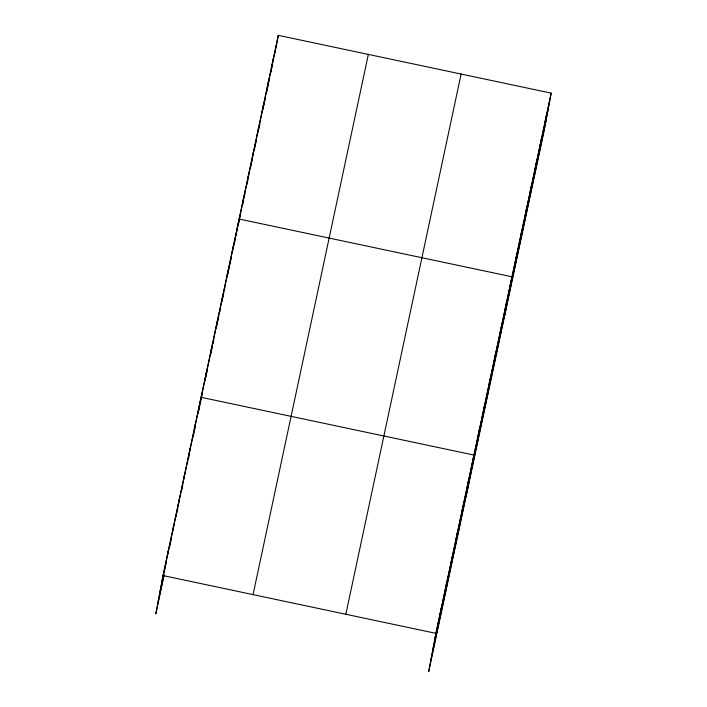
<?xml version="1.0" encoding="UTF-8"?>
<svg xmlns="http://www.w3.org/2000/svg" width="707" height="707" viewBox="0 0 707 707"><rect width="100%" height="100%" fill="white"/><g stroke="black" fill="none" stroke-linecap="round" stroke-linejoin="round"><path stroke-width="1.06" d="M551.168 93.121L435.874 633.331L428.698 671.65L543.992 131.44L551.168 93.121L278.302 35.35L163.008 575.56L155.832 613.879L164.218 574.614M167.073 557.399L168.443 550.09M172.508 531.929L173.878 524.629M179.313 499.16L177.943 506.468L183.378 480.999M184.748 473.69L183.573 479.956L194.027 431.129M188.813 455.529L190.183 448.22M195.618 422.759L194.248 430.059L199.683 404.598L197.96 413.807M199.878 403.556L201.053 397.29L473.92 455.061L466.744 493.38M205.118 379.129L206.488 371.82M211.923 346.359L210.553 353.659L271.806 66.661M215.989 328.198L217.358 320.89M221.424 302.729L222.793 295.42M226.859 277.259L228.228 269.959M232.294 251.798L233.663 244.489M236.005 235.537L236.58 232.47M236.774 231.445L239.099 219.02L511.965 276.791L504.789 315.11M242.634 203.369L244.003 196.06M247.53 180.409L248.899 173.1M252.434 157.449L253.795 150.14M257.33 134.489L258.7 127.189M262.235 111.529L263.596 104.229M267.131 88.578L268.501 81.27M273.397 58.31L272.036 65.618L276.711 43.701M275.014 52.892L275.403 50.842M275.977 47.776L276.737 43.684M276.932 42.659L278.302 35.35M439.94 615.17L441.309 607.861M445.375 589.7L446.744 582.4M450.81 564.239L452.18 556.93M456.245 538.769L457.615 531.461M461.68 513.3L463.05 505.991M467.115 487.839L468.485 480.53M477.985 436.899L479.355 429.591M483.42 411.43L484.79 404.13M488.855 385.969L490.225 378.66M494.29 360.499L495.66 353.191M499.725 335.03L501.095 327.73M505.16 309.569L506.53 302.26M515.5 261.139L516.861 253.831M520.396 238.179L521.766 230.871M525.301 215.22L526.662 207.92M530.197 192.26L531.567 184.96M535.093 169.3L536.463 162M539.998 146.349L541.368 139.04M544.894 123.389L546.264 116.081M161.638 582.868L177.722 507.529M199.913 403.538L210.333 354.72M159.729 593.102L163.573 575.065M164.024 572.935L165.164 567.633M165.615 565.512L166.516 561.27M169.689 546.414L171.501 537.921M176.034 516.702L176.485 514.572M176.936 512.451L177.846 508.209M181.69 490.172L182.821 484.869M187.355 463.642L187.806 461.521M188.256 459.4L189.167 455.158M193.011 437.112L194.151 431.809M194.602 429.688L195.503 425.446M198.676 410.59L201.168 398.916M201.619 396.795L202.529 392.544M205.021 380.879L207.505 369.204M210.677 354.348L212.489 345.856M212.948 343.735L213.85 339.493M216.342 327.818L218.834 316.144M219.736 311.902L220.195 309.781M222.007 301.288L223.819 292.804M224.269 290.683L224.95 287.493M227.663 274.767L230.155 263.092M230.606 260.971L231.516 256.721M234.008 245.055L235.139 239.744M236.041 235.519L236.483 233.434M238.268 225.082L239.381 219.868M239.823 217.774L240.716 213.602M242.501 205.251L243.615 200.037M244.056 197.951L244.949 193.771M246.955 184.386L247.848 180.205M250.517 167.683L252.072 160.383M254.529 148.903L256.305 140.552M258.762 129.072L259.876 123.858M262.986 109.24L264.1 104.026M264.551 101.941L265.213 98.812M266.557 92.546L268.333 84.195M268.784 82.109L269.667 77.938M270.781 72.715L271.232 70.629M271.674 68.544L272.566 64.372M157.749 603.645L163.865 574.994M253.053 594.622L368.347 54.412M345.829 614.268L461.114 74.058M434.505 640.639L549.799 100.429M432.587 650.873L547.881 110.663M430.616 661.416L545.91 121.206M163.008 575.56L435.874 633.331"/></g></svg>
